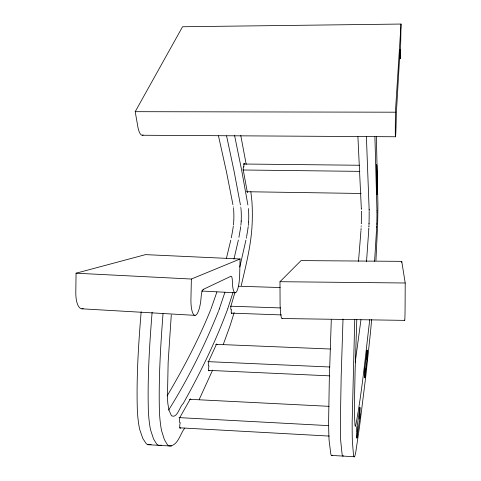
<?xml version="1.0" encoding="UTF-8"?>
<svg xmlns="http://www.w3.org/2000/svg" width="481" height="481" viewBox="0 0 481 481"><rect width="100%" height="100%" fill="white"/><g stroke="black" fill="none" stroke-linecap="round" stroke-linejoin="round"><path stroke-width="0.72" d="M364.881 377.447L364.893 368.542L367.105 350.126L367.081 354.329M367.177 356.259L367.147 355.146M367.075 350.517L367.051 359.175L364.845 377.886L364.863 373.509M367.177 356.337L367.039 359.584M356.836 436.52L356.89 438.041M359.95 414.61L359.914 413.347M401.731 262.422L401.737 261.351L301.028 260.6L279.99 281.704L280.068 302.597A19.619 2.231 -89.3 0 0 282.479 318.194M401.737 261.351L405.206 282.996L405.11 304.232A19.943 0.379 -89.9 0 1 404.641 320.039M356.986 437.614L357.04 427.158L359.884 407.443M359.83 413.167L359.932 407.521M359.842 407.888L359.782 417.959L356.95 438.077M401.034 24.05L395.394 112.199L395.298 128.559A17.304 0.403 -88.9 0 0 395.689 135.161A17.304 0.403 -88.9 0 0 396.296 114.135L400.09 49.333L400.282 58.76L400.439 57.047L401.034 24.05L182.552 26.75L135.203 111.682L137.963 127.363A16.588 4.888 89.1 0 0 143.146 134.957M359.944 414.742L359.758 418.434M356.836 436.423L356.992 432.966M203.235 289.412L230.94 276.262A6.872 1.557 -86.9 0 1 232.353 281.144A16.228 3.589 -87 0 0 235.846 292.556A16.228 3.589 -87 0 0 239.658 275.637L240.073 258.982L145.515 254.629L76.064 273.208L75.794 293.302A18.903 7.251 -85.8 0 0 83.225 308.543M240.073 258.982L191.366 279.034L190.921 299.603A19.342 5.075 -86.5 0 0 195.4 315.308A19.342 5.075 -86.5 0 0 201.154 296.765A7.762 1.978 -86.5 0 1 203.307 289.376M376.785 223.683L376.797 223.4A20.491 0.878 -88.8 0 0 376.948 212.313M369.035 223.292L369.023 223.623M376.785 223.857L376.773 224.188M361.285 223.322L361.279 223.629M369.017 223.785L369.011 224.11M376.767 224.35L376.761 224.651M368.993 224.567L368.975 225.138M376.737 225.487L376.725 225.836M354.744 319.468L352.176 421.693A65.909 3.824 -88.2 0 0 352.182 431.247L352.248 436.526A48.924 2.874 -88.1 0 0 352.381 441.51L353.535 455.465A53.463 3.114 -88.1 0 0 353.944 456.734L354.371 456.902L354.822 456.18L355.754 452.338L359.535 426.557L365.698 377.056L370.508 332.064A577.982 34.031 -90 0 0 371.627 319.522M376.689 226.761L376.695 226.665A15.176 0.649 -88.8 0 0 376.707 226.256M368.951 225.884L368.945 226.058A15.158 0.776 -88.8 0 1 368.927 226.503L368.921 226.605M376.683 226.864L376.671 227.194M343.019 319.047L341.185 376.1L340.38 421.067A65.789 4.582 -88.1 0 0 340.428 430.609L340.53 435.876A48.834 3.439 -88 0 0 340.71 440.855L342.153 454.804A53.361 3.728 -88 0 0 342.652 456.072L343.512 455.868M376.665 227.441L374.597 261.303M241.209 220.851L241.221 220.665A20.028 3.866 -88.9 0 0 241.077 209.818M331.289 319.793L329.305 379.515L328.631 420.448A65.669 5.333 -87.9 0 0 328.721 429.972L328.86 435.233A48.743 4.004 -87.9 0 0 329.082 440.205L330.814 454.142A53.265 4.341 -87.9 0 0 331.397 455.411L332.401 455.218M361.201 225.763L361.195 225.896A15.139 0.902 -88.8 0 1 361.177 226.341L361.171 226.443M368.915 226.701L368.903 227.032M241.209 220.947L241.173 221.681M248.641 221.266L248.605 221.975M233.784 220.887L233.622 223.268A14.815 2.964 -88.9 0 1 233.58 223.707L233.435 225.072M368.813 228.962L368.849 228.271M356.788 319.51L355.146 369.883A9.301 0.559 -88.2 0 0 355.122 370.55L354.377 405.862A38.684 2.237 -88.2 0 0 354.353 413.227L355.002 425.432A24.333 1.413 -88.2 0 0 355.026 425.571L355.285 426.304M368.807 229.118L366.522 261.598M361.105 227.892L361.081 228.331M361.039 229.124L361.021 229.467M241.167 221.753L241.047 223.418A14.833 2.85 -88.9 0 1 241.005 223.857L240.867 225.228M248.599 222.048L248.491 223.575A14.851 2.73 -88.9 0 1 248.455 224.014L248.31 225.457M361.003 229.798L360.984 230.134M360.942 230.874L358.501 261.387M375.95 260.522L377.591 225.631A41.606 1.786 -88.8 0 0 377.898 203.235L376.358 136.303M163.017 313.708C160.558 346.236 158.544 378.896 159.427 411.532A63.961 15.867 -86.2 0 0 160.107 420.815L160.738 425.962A47.457 11.911 -86 0 0 161.622 430.832L164.412 439.664L167.358 444.618A51.87 12.915 -86 0 0 169.138 445.929C177.904 446.224 180.207 433.615 184.74 428.114M152.116 312.181C149.495 345.015 147.42 377.994 148.37 410.948A63.847 16.534 -86 0 0 149.086 420.22L149.747 425.354A47.372 12.416 -85.8 0 0 150.667 430.218L153.583 439.045L156.662 443.999A51.78 13.462 -85.9 0 0 158.514 445.31L161.616 445.244M171.29 314.863L168.188 361.616A9.019 2.315 -86.5 0 0 168.146 362.265L167.466 396.5A37.542 9.277 -86.2 0 0 167.863 403.655L168.987 410.179L171.392 415.644A23.605 5.874 -86 0 0 171.501 415.776C177.273 418.909 180.02 405.736 183.195 403.547C200.03 373.496 215.235 342.424 227.266 310.125M141.155 311.784C138.462 344.552 136.333 377.477 137.35 410.365A63.739 17.196 -85.9 0 0 138.101 419.624L138.793 424.747A47.294 12.909 -85.7 0 0 139.755 429.611L142.797 438.425L146.002 443.374A51.689 14.003 -85.7 0 0 147.932 444.691L151.16 444.63M369.751 319.697C365.488 354.984 362.175 391.408 355.627 426.058M364.911 368.085L364.802 372.793M248.184 226.575L248.142 226.906M360.96 319.721L355.243 362.193M377.188 190.813L376.731 164.845M240.704 226.581L240.506 228.108M248.1 227.236L247.968 228.265M233.291 226.262L232.696 230.339M357.07 426.629L356.938 432.191M376.479 168.356L376.972 194.18M377.032 194.168L377.14 191.083M247.919 228.637L247.595 230.874M240.452 228.481L238.919 237.367M247.523 231.337L246.621 236.556M232.624 230.76L231.277 237.848M246.5 237.217L246.308 238.197M245.935 240.097L239.803 267.033M238.372 240.037L233.958 259.091M376.701 164.839L376.581 168.055M230.778 240.199L226.401 258.393M241.258 285.63C246.013 265.013 251.359 244.3 252.17 223.058A40.717 7.534 -88.9 0 0 251.906 201.112L250.848 191.739M234.668 293.356L231.018 305.784A2.219 0.433 -87.8 0 0 230.796 308.658A2.219 0.433 -87.8 0 0 231.313 309.572L231.373 310.119A2.213 0.433 -87.7 0 0 231.301 313.035A2.213 0.433 -87.7 0 0 231.866 313.215M232.972 292.508L227.886 308.357M224.928 292.25L219.456 308.549M216.901 291.991L211.315 308.02M227.802 308.598L227.687 308.922M227.495 309.487L227.381 309.806M219.402 308.712L219.282 309.036M219.168 309.355L218.693 310.642M218.452 311.285C204.726 345.526 188.191 378.751 168.651 410.046M211.159 308.423L210.979 308.904M210.732 309.548C198.701 339.526 183.489 368.157 167.111 395.965M223.244 344.54L229.714 326.725A555.934 138.991 85.9 0 0 234.121 312.608M212.62 370.117L199.212 399.446M135.203 111.682L395.394 112.199M142.262 135.245L395.496 136.76M279.99 281.704L405.206 282.996M243.356 164.015L359.517 165.254M242.893 169.991L359.884 171.362M246.531 191.721L361.225 193.476M282.1 318.518L404.701 320.376M238.311 286.231L280.183 287.536M230.477 306.199L280.615 307.93M231.355 313.137L281.475 314.923M215.668 344.318L330.345 349.014M207.834 361.64L329.738 366.997M208.471 370.352L329.707 375.853M76.064 273.208L191.366 279.034M189.544 399.302L329.088 406.337M201.509 291.011L235.275 292.797M179.064 417.622L328.625 425.637M179.623 427.807L329.299 436.081M81.986 308.82L195.058 315.362M147.932 444.691L171.513 446.055M331.397 455.411L354.521 456.752M218.482 135.907L226.563 172.276L232.942 204.714M226.581 135.955L234.151 171.567L240.416 204.846M234.542 135.227L241.775 170.851L247.901 204.972M240.765 135.498L246.212 164.406M247.252 191.763L243.308 170.382A2.098 0.391 -89.5 0 1 243.29 167.61A2.098 0.391 -89.5 0 1 243.807 167.051L243.897 166.582A2.092 0.391 -89.5 0 1 244.005 163.859A2.092 0.391 -89.5 0 1 244.522 164.009M233.291 206.83L233.345 207.191M240.759 207.052L240.819 207.509M233.489 208.231L233.592 209.115M240.927 208.309L241.035 209.265M248.4 208.526L248.497 209.475M357.918 136.742L361.339 208.82M366.402 136.796L369.125 209.259M374.909 136.844L376.924 209.764M361.351 209.301L361.345 208.934M369.137 209.716L369.125 209.349M369.143 210.191L369.137 209.866M369.155 210.6L369.161 210.997M361.405 211.243L361.405 211.574M376.942 210.69L376.936 210.383M376.942 210.744L376.948 211.207M361.411 211.905L361.411 211.989A20.436 1.227 -88.8 0 1 361.291 223.088M369.167 211.616L369.167 212.127A20.461 1.052 -88.8 0 1 369.035 223.238M376.948 211.526L376.948 212.031M233.64 209.686A19.998 4.028 -88.9 0 1 233.796 220.514M248.533 209.956A20.052 3.71 -88.9 0 1 248.659 220.815M190.825 399.446A2.73 0.631 -86.1 0 0 190.193 399.158L180.044 417.159A2.862 0.685 -85.7 0 0 179.449 420.653A2.862 0.685 -85.7 0 0 180.11 422.522L180.147 423.322A2.862 0.679 -85.6 0 0 179.756 427.062A2.862 0.679 -85.6 0 0 180.567 428.024M247.775 191.678A2.044 0.373 -89.2 0 1 247.601 192.226M247.39 192.22A2.044 0.373 -89.2 0 1 247.252 191.763M217.033 344.643A2.393 0.499 -87.2 0 0 216.474 344.222L208.706 361.237A2.489 0.541 -86.9 0 0 208.297 364.327A2.489 0.541 -86.9 0 0 208.85 365.849L208.898 366.528A2.489 0.535 -86.8 0 0 208.652 369.805A2.489 0.535 -86.8 0 0 209.307 370.526M377.326 187.668L376.966 193.717L376.382 171.555L376.755 165.44L377.326 187.668"/></g></svg>
